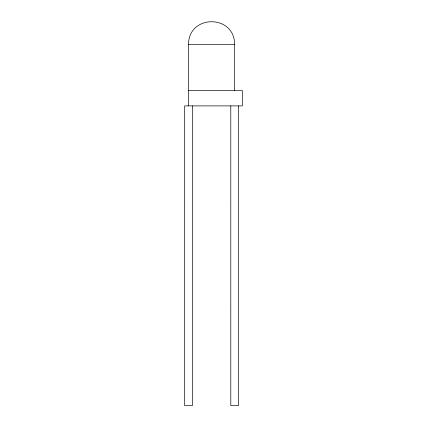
<?xml version="1.0" encoding="UTF-8"?>
<svg xmlns="http://www.w3.org/2000/svg" width="427" height="427" viewBox="0 0 427 427"><rect width="100%" height="100%" fill="white"/><g stroke="black" fill="none" stroke-linecap="round" stroke-linejoin="round"><path stroke-width="0.64" d="M188.52 105.896L188.52 44.408C188.579 14.187 234.578 14.187 234.636 44.408L234.636 90.524M188.52 44.408L234.636 44.408M188.52 90.524L242.322 90.524L242.322 105.896L184.688 105.896L184.677 405.65L192.353 405.65L192.363 105.896M238.479 105.896L238.479 405.65L230.804 405.65L230.793 105.896"/></g></svg>
